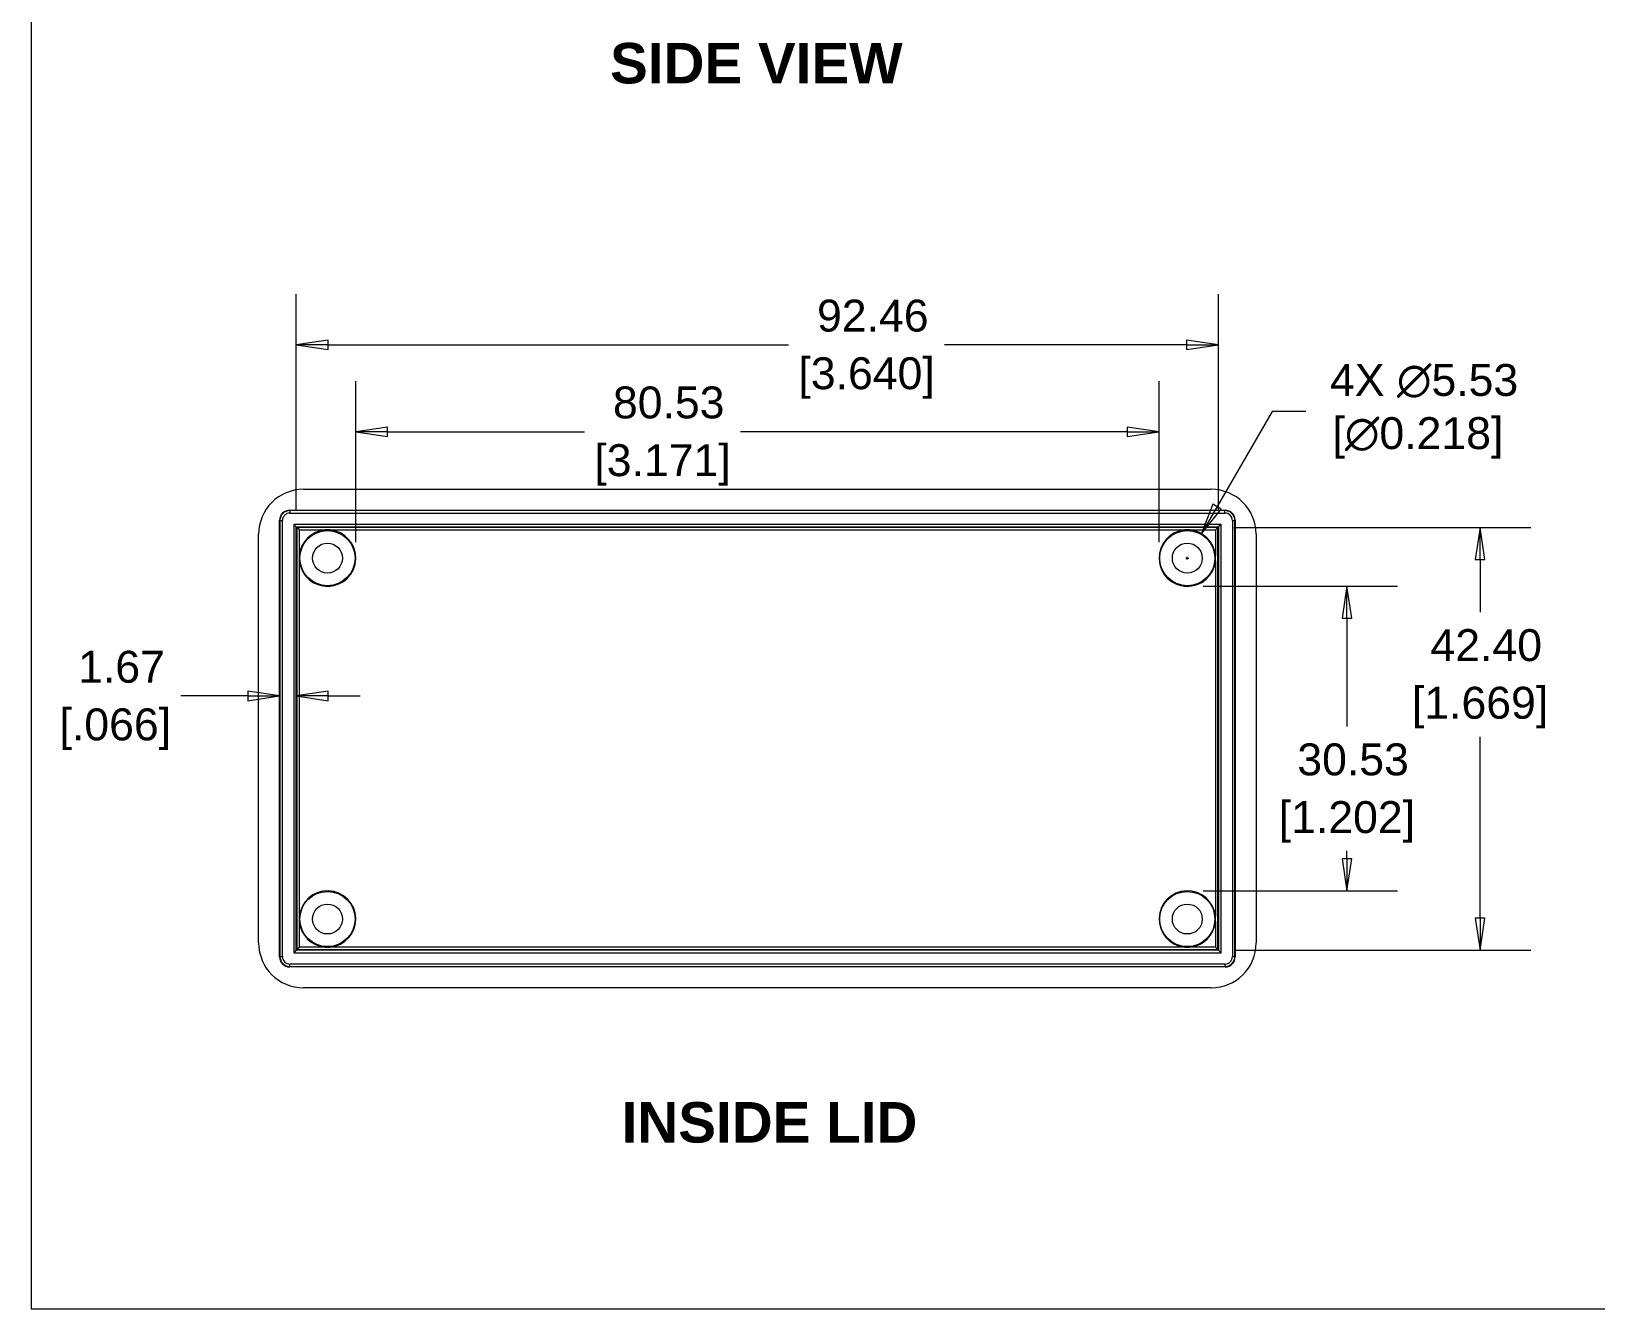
# Model space of a CAD drawing. Header units: millimetres. Extents: x 15 to 432, y 11 to 331.
# Drawn here: x 14.6 to 171.4, y 15.4 to 143.6 of the extents above; entities that cross this region are included whole.
import ezdxf

# ---------------------------------------------------------------- set-up
doc = ezdxf.new("R2010")
doc.units = ezdxf.units.MM
doc.header["$LTSCALE"] = 1.6
doc.layers.get('0').update_dxf_attribs({"lineweight": 25})
for name, color, linetype, lineweight in [('Dimension (ANSI)', 7, 'Continuous', 9), ('Sketch Geometry (ANSI)', 7, 'Continuous', 9), ('Symbol (ANSI)', 7, 'Continuous', 9), ('Visible (ANSI)', 7, 'Continuous', 9), ('Visible Narrow (ANSI)', 7, 'Continuous', 9)]:
    doc.layers.add(name, color=color, linetype=linetype, lineweight=lineweight)
doc.styles.add('Label Text (ANSI)', font='arialbd.ttf')
doc.styles.add('Note Text (ANSI)', font='arial.ttf')
doc.styles.add('Text Style20', font='arial.ttf')
doc.dimstyles.new('Default - mm (ANSI)', dxfattribs={"dimscale": 1.6, "dimtxt": 2, "dimasz": 2, "dimexe": 3.175, "dimexo": 1, "dimgap": 0.8, "dimtad": 0, "dimtih": 1, "dimtoh": 1, "dimrnd": 1e-08, "dimzin": 4, "dimdsep": 46, "dimtxsty": 'Note Text (ANSI)', "dimblk": 'Filled-1', "dimcen": 0.09, "dimdle": 10, "dimclrd": 256, "dimclre": 256, "dimclrt": 256, "dimadec": 1, "dimazin": 0, "dimtfac": 1.524, "dimtofl": 0, "dimtmove": 0, "dimatfit": 3, "dimfxl": 0, "dimtolj": 1, "dimtzin": 0, "dimlwd": -1, "dimlwe": -1, "dimarcsym": 0})

# ---------------------------------------------------------------- blocks, each defined once
blk = doc.blocks.new('Title Blocks HAMMOND')
at = {"layer": 'Sketch Geometry (ANSI)'}
for p, q in [((9.353, 206.727), (9.353, 9.64)), ((9.353, 9.64), (173.942, 9.64))]:
    blk.add_line(p, q, dxfattribs=at)
at = {"layer": 'Symbol (ANSI)'}
for tag, p, height, style in [('<TITLE>_001', (231.514, 16.349), 5, 'Text Style20'), ('REV:_DD.MM.YYYY_001', (248.641, 6.925), 2, 'Note Text (ANSI)')]:
    blk.add_attdef(tag, p, '', height=height, dxfattribs=dict(at, style=style))
blk = doc.blocks.new('Filled-1')
at = {"color": 0}
for p, q in [((0, 0), (-1, 0.15)), ((-1, 0.15), (-1, -0.15)), ((-1, 0), (0, 0)), ((-1, -0.15), (0, 0))]:
    blk.add_line(p, q, dxfattribs=at)
at = {"color": 0, "flags": 128}
blk.add_lwpolyline([(-1, -0.15), (0, 0), (-1, 0.15), (-1, -0.15)], dxfattribs=at)
at = {"color": 0}
blk.add_solid([(-1, -0.15), (0, 0), (-1, 0.15), (-1, -0.15)], dxfattribs=at)
blk = doc.blocks.new('*D9')
at = {"layer": 'Defpoints', "color": 0, "transparency": 16777216}
for p in [(133.59, 112.12), (41.13, 93.86), (133.59, 93.86)]:
    blk.add_point(p, dxfattribs=at)
at = {"layer": 'Dimension (ANSI)', "transparency": 16777216}
for p, q in [((41.13, 95.46), (41.13, 117.2)), ((133.59, 95.46), (133.59, 117.2)), ((44.33, 112.12), (90.49, 112.12)), ((130.39, 112.12), (106.13, 112.12))]:
    blk.add_line(p, q, dxfattribs=at)
at = {"layer": 'Dimension (ANSI)', "transparency": 16777216, "xscale": 3.2, "yscale": 3.2, "zscale": 3.2, "rotation": 180}
blk.add_blockref('Filled-1', (41.13, 112.12), dxfattribs=at)
at = {"layer": 'Dimension (ANSI)', "transparency": 16777216, "xscale": 3.2, "yscale": 3.2, "zscale": 3.2}
blk.add_blockref('Filled-1', (133.59, 112.12), dxfattribs=at)
at = {"layer": 'Dimension (ANSI)', "transparency": 16777216, "char_height": 3.2, "attachment_point": 5, "style": 'Note Text (ANSI)'}
for s, insert in [('\\A1; 92.46', (98.31, 115.03)), ('\\A1;[3.640]', (98.31, 108.79))]:
    blk.add_mtext(s, dxfattribs=dict(at, insert=insert))
blk = doc.blocks.new('*D10')
at = {"layer": 'Defpoints', "color": 0, "transparency": 16777216}
for p in [(130.46, 87.9), (130.46, 57.36), (146.46, 57.36)]:
    blk.add_point(p, dxfattribs=at)
at = {"layer": 'Dimension (ANSI)', "transparency": 16777216}
for p, q in [((132.06, 87.9), (151.54, 87.9)), ((146.46, 84.7), (146.46, 73.85)), ((146.46, 60.56), (146.46, 61.36)), ((132.06, 57.36), (151.54, 57.36))]:
    blk.add_line(p, q, dxfattribs=at)
at = {"layer": 'Dimension (ANSI)', "transparency": 16777216, "xscale": 3.2, "yscale": 3.2, "zscale": 3.2}
for p, rotation in [((146.46, 87.9), 90), ((146.46, 57.36), 270)]:
    blk.add_blockref('Filled-1', p, dxfattribs=dict(at, rotation=rotation))
at = {"layer": 'Dimension (ANSI)', "transparency": 16777216, "char_height": 3.2, "attachment_point": 5, "style": 'Note Text (ANSI)'}
for s, insert in [('\\A1; 30.53', (146.46, 70.52)), ('\\A1;[1.202]', (146.46, 64.27))]:
    blk.add_mtext(s, dxfattribs=dict(at, insert=insert))
blk = doc.blocks.new('*D11')
at = {"layer": 'Defpoints', "color": 0, "transparency": 16777216}
for p in [(127.63, 103.4), (47.09, 90.73), (127.63, 90.73)]:
    blk.add_point(p, dxfattribs=at)
at = {"layer": 'Dimension (ANSI)', "transparency": 16777216}
for p, q in [((47.09, 92.33), (47.09, 108.48)), ((127.63, 92.33), (127.63, 108.48)), ((50.29, 103.4), (70.03, 103.4)), ((124.43, 103.4), (85.67, 103.4))]:
    blk.add_line(p, q, dxfattribs=at)
at = {"layer": 'Dimension (ANSI)', "transparency": 16777216, "xscale": 3.2, "yscale": 3.2, "zscale": 3.2, "rotation": 180}
blk.add_blockref('Filled-1', (47.09, 103.4), dxfattribs=at)
at = {"layer": 'Dimension (ANSI)', "transparency": 16777216, "xscale": 3.2, "yscale": 3.2, "zscale": 3.2}
blk.add_blockref('Filled-1', (127.63, 103.4), dxfattribs=at)
at = {"layer": 'Dimension (ANSI)', "transparency": 16777216, "char_height": 3.2, "attachment_point": 5, "style": 'Note Text (ANSI)'}
for s, insert in [('\\A1; 80.53', (77.85, 106.32)), ('\\A1;[3.171]', (77.85, 100.07))]:
    blk.add_mtext(s, dxfattribs=dict(at, insert=insert))
blk = doc.blocks.new('*D12')
at = {"layer": 'Defpoints', "color": 0, "transparency": 16777216}
for p in [(133.53, 93.8), (133.59, 51.4), (159.81, 51.4)]:
    blk.add_point(p, dxfattribs=at)
at = {"layer": 'Dimension (ANSI)', "transparency": 16777216}
for p, q in [((135.13, 93.8), (164.89, 93.8)), ((159.81, 90.6), (159.81, 85.31)), ((159.81, 54.6), (159.81, 72.82)), ((135.19, 51.4), (164.89, 51.4))]:
    blk.add_line(p, q, dxfattribs=at)
at = {"layer": 'Dimension (ANSI)', "transparency": 16777216, "xscale": 3.2, "yscale": 3.2, "zscale": 3.2}
for p, rotation in [((159.81, 93.8), 90), ((159.81, 51.4), 270)]:
    blk.add_blockref('Filled-1', p, dxfattribs=dict(at, rotation=rotation))
at = {"layer": 'Dimension (ANSI)', "transparency": 16777216, "char_height": 3.2, "attachment_point": 5, "style": 'Note Text (ANSI)'}
for s, insert in [('\\A1; 42.40', (159.81, 81.98)), ('\\A1;[1.669]', (159.81, 75.74))]:
    blk.add_mtext(s, dxfattribs=dict(at, insert=insert))
blk = doc.blocks.new('*D13')
at = {"layer": 'Defpoints', "color": 0, "transparency": 16777216}
for p in [(39.46, 94.53), (41.13, 93.86), (41.13, 76.9)]:
    blk.add_point(p, dxfattribs=at)
at = {"layer": 'Dimension (ANSI)', "transparency": 16777216}
for p, q in [((36.26, 76.9), (29.56, 76.9)), ((44.33, 76.9), (47.53, 76.9))]:
    blk.add_line(p, q, dxfattribs=at)
at = {"layer": 'Dimension (ANSI)', "transparency": 16777216, "xscale": 3.2, "yscale": 3.2, "zscale": 3.2}
blk.add_blockref('Filled-1', (39.46, 76.9), dxfattribs=at)
at = {"layer": 'Dimension (ANSI)', "transparency": 16777216, "xscale": 3.2, "yscale": 3.2, "zscale": 3.2, "rotation": 180}
blk.add_blockref('Filled-1', (41.13, 76.9), dxfattribs=at)
at = {"layer": 'Dimension (ANSI)', "transparency": 16777216, "char_height": 3.2, "attachment_point": 5, "style": 'Note Text (ANSI)'}
for s, insert in [('\\A1; 1.67', (22.99, 79.81)), ('\\A1;[.066]', (22.99, 73.57))]:
    blk.add_mtext(s, dxfattribs=dict(at, insert=insert))
blk = doc.blocks.new('*D24')
at = {"layer": 'Defpoints', "color": 0, "transparency": 16777216}
for p in [(131.84, 93.12), (129.08, 88.33)]:
    blk.add_point(p, dxfattribs=at)
at = {"layer": 'Dimension (ANSI)', "transparency": 16777216}
for p, q in [((138.96, 105.45), (133.44, 95.9)), ((142.33, 105.45), (138.96, 105.45)), ((130.32, 90.73), (130.61, 90.73)), ((130.46, 90.59), (130.46, 90.87))]:
    blk.add_line(p, q, dxfattribs=at)
at = {"layer": 'Dimension (ANSI)', "transparency": 16777216, "xscale": 3.2, "yscale": 3.2, "zscale": 3.2, "rotation": 239.9999999999885}
blk.add_blockref('Filled-1', (131.84, 93.12), dxfattribs=at)
at = {"layer": 'Dimension (ANSI)', "transparency": 16777216, "insert": (153.58, 105.45), "char_height": 3.2, "attachment_point": 5, "style": 'Note Text (ANSI)'}
blk.add_mtext('\\A1; 4X ∅5.53\\P[∅0.218]', dxfattribs=at)

msp = doc.modelspace()

# ---------------------------------------------------------------- linework, layer by layer
at = {"layer": 'Visible (ANSI)'}
for p, q in [((41.861, 97.63), (132.862, 97.63)), ((39.461, 50.729), (39.461, 94.53)), ((40.461, 95.53), (134.262, 95.53)), ((40.881, 94.11), (41.131, 93.86)), ((133.842, 94.11), (133.592, 93.86)), ((135.261, 94.53), (135.261, 50.729)), ((37.361, 52.129), (37.361, 93.13)), ((41.19, 93.801), (41.131, 93.86)), ((41.44, 93.551), (41.19, 93.801)), ((133.283, 93.551), (133.533, 93.801)), ((133.533, 93.801), (133.592, 93.86)), ((137.361, 93.13), (137.361, 52.129)), ((41.131, 51.399), (40.881, 51.149)), ((41.131, 51.399), (41.19, 51.458)), ((41.44, 51.708), (41.19, 51.458)), ((133.283, 51.708), (133.533, 51.458)), ((133.533, 51.458), (133.592, 51.399)), ((133.842, 51.149), (133.592, 51.399)), ((134.262, 49.73), (40.461, 49.73)), ((132.862, 47.63), (41.861, 47.63))]:
    msp.add_line(p, q, dxfattribs=at)
for centre, radius in [((44.261, 90.73), 2.765), ((130.461, 90.73), 2.765), ((44.261, 90.73), 1.5), ((130.461, 90.73), 1.5), ((44.261, 54.53), 2.765), ((130.461, 54.53), 2.765), ((44.261, 54.53), 1.5), ((130.461, 54.53), 1.5)]:
    msp.add_circle(centre, radius, dxfattribs=at)
for centre, start, end in [((44.261, 90.73), 95.27607, 174.72393), ((44.261, 90.73), 185.27607, 84.72393), ((130.461, 90.73), 95.27607, 354.72393), ((130.461, 90.73), 5.27607, 84.72393), ((44.261, 54.53), 275.27607, 174.72393), ((130.461, 54.53), 5.27607, 264.72393), ((44.261, 54.53), 185.27607, 264.72393), ((130.461, 54.53), 275.27607, 354.72393)]:
    msp.add_arc(centre, 2.833, start, end, dxfattribs=at)
for centre, major_axis in [((41.862, 93.129), (-3.183, 3.183)), ((132.861, 93.129), (3.183, 3.183)), ((40.462, 94.529), (-0.707, 0.707)), ((134.261, 94.529), (0.707, 0.707)), ((41.862, 52.13), (-3.183, -3.183)), ((132.861, 52.13), (3.183, -3.183)), ((40.462, 50.73), (-0.707, -0.707)), ((134.261, 50.73), (0.707, -0.707))]:
    msp.add_ellipse(centre, major_axis=major_axis, ratio=0.9996955, start_param=5.4979394, end_param=7.0684312, dxfattribs=at)
for points, knots in [([(44.522, 93.551), (44.495, 93.553), (44.467, 93.555), (44.335, 93.564), (44.228, 93.565), (44.081, 93.557), (44.041, 93.554), (44.001, 93.551)], [0.640630494, 0.640630494, 0.640630494, 0.640630494, 0.649038072, 0.649038072, 0.681116124, 0.681116124, 0.69321894, 0.69321894, 0.69321894, 0.69321894]), ([(130.722, 93.551), (130.695, 93.553), (130.667, 93.555), (130.535, 93.564), (130.428, 93.565), (130.281, 93.557), (130.241, 93.554), (130.201, 93.551)], [0.640630494, 0.640630494, 0.640630494, 0.640630494, 0.649038072, 0.649038072, 0.681116124, 0.681116124, 0.69321894, 0.69321894, 0.69321894, 0.69321894]), ([(41.44, 90.99), (41.438, 90.963), (41.436, 90.935), (41.427, 90.803), (41.426, 90.697), (41.434, 90.549), (41.437, 90.509), (41.44, 90.469)], [0.640630494, 0.640630494, 0.640630494, 0.640630494, 0.649038072, 0.649038072, 0.681116124, 0.681116124, 0.69321894, 0.69321894, 0.69321894, 0.69321894]), ([(133.283, 90.469), (133.292, 90.575), (133.296, 90.682), (133.292, 90.857), (133.289, 90.924), (133.283, 90.99)], [0.673087756, 0.673087756, 0.673087756, 0.673087756, 0.704885491, 0.704885491, 0.724136154, 0.724136154, 0.724136154, 0.724136154]), ([(41.44, 54.79), (41.438, 54.763), (41.436, 54.735), (41.427, 54.603), (41.426, 54.497), (41.434, 54.349), (41.437, 54.309), (41.44, 54.269)], [0.640630494, 0.640630494, 0.640630494, 0.640630494, 0.649038072, 0.649038072, 0.681116124, 0.681116124, 0.69321894, 0.69321894, 0.69321894, 0.69321894]), ([(133.283, 54.269), (133.292, 54.375), (133.296, 54.482), (133.292, 54.657), (133.289, 54.724), (133.283, 54.79)], [0.673087756, 0.673087756, 0.673087756, 0.673087756, 0.704885491, 0.704885491, 0.724136154, 0.724136154, 0.724136154, 0.724136154]), ([(44.001, 51.708), (44.028, 51.706), (44.056, 51.704), (44.188, 51.695), (44.294, 51.695), (44.441, 51.702), (44.482, 51.705), (44.522, 51.708)], [0.640630494, 0.640630494, 0.640630494, 0.640630494, 0.649038072, 0.649038072, 0.681116124, 0.681116124, 0.69321894, 0.69321894, 0.69321894, 0.69321894]), ([(130.201, 51.708), (130.228, 51.706), (130.256, 51.704), (130.388, 51.695), (130.494, 51.695), (130.641, 51.702), (130.682, 51.705), (130.722, 51.708)], [0.640630494, 0.640630494, 0.640630494, 0.640630494, 0.649038072, 0.649038072, 0.681116124, 0.681116124, 0.69321894, 0.69321894, 0.69321894, 0.69321894])]:
    msp.add_open_spline(points, degree=3, knots=knots, dxfattribs=at)
at = {"layer": 'Visible Narrow (ANSI)'}
for p, q in [((39.461, 94.53), (39.492, 94.499)), ((39.492, 94.499), (39.742, 94.499)), ((39.492, 94.499), (39.492, 50.76)), ((39.742, 50.76), (39.742, 94.499)), ((40.492, 95.499), (40.461, 95.53)), ((40.492, 95.499), (40.492, 95.249)), ((134.231, 95.499), (40.492, 95.499)), ((40.492, 95.249), (134.231, 95.249)), ((40.881, 94.11), (40.881, 51.149)), ((133.842, 94.11), (40.881, 94.11)), ((133.842, 51.149), (133.842, 94.11)), ((134.262, 95.53), (134.231, 95.499)), ((134.231, 95.249), (134.231, 95.499)), ((134.981, 94.499), (134.981, 50.76)), ((134.981, 94.499), (135.231, 94.499)), ((135.231, 94.499), (135.261, 94.53)), ((135.231, 50.76), (135.231, 94.499)), ((41.131, 51.399), (41.131, 93.86)), ((41.131, 93.86), (133.592, 93.86)), ((41.19, 93.801), (41.19, 51.458)), ((133.533, 93.801), (41.19, 93.801)), ((41.44, 90.99), (41.44, 93.551)), ((41.44, 93.551), (44.001, 93.551)), ((44.522, 93.551), (130.201, 93.551)), ((130.722, 93.551), (133.283, 93.551)), ((133.283, 93.551), (133.283, 90.99)), ((133.533, 51.458), (133.533, 93.801)), ((133.592, 93.86), (133.592, 51.399)), ((41.44, 54.79), (41.44, 90.469)), ((133.283, 90.469), (133.283, 54.79)), ((41.44, 51.708), (41.44, 54.269)), ((133.283, 54.269), (133.283, 51.708)), ((39.492, 50.76), (39.461, 50.729)), ((39.492, 50.76), (39.742, 50.76)), ((40.881, 51.149), (133.842, 51.149)), ((133.592, 51.399), (41.131, 51.399)), ((41.19, 51.458), (133.533, 51.458)), ((44.001, 51.708), (41.44, 51.708)), ((130.201, 51.708), (44.522, 51.708)), ((133.283, 51.708), (130.722, 51.708)), ((134.981, 50.76), (135.231, 50.76)), ((135.261, 50.729), (135.231, 50.76)), ((40.461, 49.73), (40.492, 49.76)), ((134.231, 50.01), (40.492, 50.01)), ((40.492, 49.76), (40.492, 50.01)), ((40.492, 49.76), (134.231, 49.76)), ((134.231, 50.01), (134.231, 49.76)), ((134.231, 49.76), (134.262, 49.73))]:
    msp.add_line(p, q, dxfattribs=at)
for centre, major_axis, ratio in [((40.492, 94.499), (-0.707, 0.707), 0.9998477), ((40.492, 94.499), (-0.53, 0.53), 0.9996955), ((134.231, 94.499), (0.707, 0.707), 0.9998477), ((134.231, 94.499), (0.53, 0.53), 0.9996955), ((40.492, 50.76), (-0.707, -0.707), 0.9998477), ((40.492, 50.76), (-0.53, -0.53), 0.9996955), ((134.231, 50.76), (0.53, -0.53), 0.9996955), ((134.231, 50.76), (0.707, -0.707), 0.9998477)]:
    msp.add_ellipse(centre, major_axis=major_axis, ratio=ratio, start_param=5.4979394, end_param=7.0684312, dxfattribs=at)

# ---------------------------------------------------------------- block references
at = {"xscale": 1.6, "yscale": 1.6, "zscale": 1.6}
msp.add_blockref('Title Blocks HAMMOND', (-0.398, 0.02), dxfattribs=at)

# ---------------------------------------------------------------- texts
at = {"layer": 'Symbol (ANSI)', "char_height": 4.064, "attachment_point": 7, "style": 'Label Text (ANSI)'}
for s, insert in [('SIDE VIEW', (72.589, 138.283)), ('INSIDE LID', (73.751, 32.048))]:
    msp.add_mtext(s, dxfattribs=dict(at, insert=insert))

# ---------------------------------------------------------------- dimensions: what is measured, and where the dimension line sits
at = {"layer": 'Dimension (ANSI)'}
for base, p1, p2, angle, text, override, picture, middle in [((133.592, 112.119), (41.131, 93.86), (133.592, 93.86), 180, ' <>\\X[3.640]', {"dimgap": 0.8, "dimtih": 0, "dimtoh": 0, "dimdec": 2, "dimpost": '\\X', "dimtol": 0, "dimlim": 0, "dimtp": 0, "dimtm": 0, "dimtdec": 2, "dimatfit": 1}, '*D9', (98.31, 112.119)), ((127.628, 103.402), (47.095, 90.73), (127.628, 90.73), 180, ' <>\\X[3.171]', {"dimgap": 0.8, "dimtih": 0, "dimtoh": 0, "dimdec": 2, "dimpost": '\\X', "dimtol": 0, "dimlim": 0, "dimtp": 0, "dimtm": 0, "dimtdec": 2, "dimatfit": 1}, '*D11', (77.849, 103.402)), ((41.131, 76.9), (39.461, 94.53), (41.131, 93.86), 180, ' <>\\X[.066]', {"dimgap": 0.8, "dimtih": 0, "dimtoh": 0, "dimdec": 2, "dimpost": '\\X', "dimse1": 1, "dimse2": 1, "dimtol": 0, "dimlim": 0, "dimtp": 0, "dimtm": 0, "dimtdec": 2, "dimatfit": 1}, '*D13', (22.987, 76.9)), ((159.812, 51.399), (133.533, 93.801), (133.592, 51.399), 90, ' <>\\X[1.669]', {"dimgap": 0.8, "dimdec": 2, "dimpost": '\\X', "dimtol": 0, "dimlim": 0, "dimtp": 0, "dimtm": 0, "dimtdec": 2, "dimatfit": 1}, '*D12', (159.812, 79.067)), ((146.461, 57.363), (130.461, 87.896), (130.461, 57.363), 90, ' <>\\X[1.202]', {"dimgap": 0.8, "dimdec": 2, "dimpost": '\\X', "dimtol": 0, "dimlim": 0, "dimtp": 0, "dimtm": 0, "dimtdec": 2, "dimatfit": 1}, '*D10', (146.461, 67.606))]:
    dim = msp.add_linear_dim(base=base, p1=p1, p2=p2, angle=angle, text=text, dimstyle='Default - mm (ANSI)', override=override, dxfattribs=at)
    dim.commit()
    dim.dimension.update_dxf_attribs({"geometry": picture, "text_midpoint": middle, "dimtype": 160})
dim = msp.add_diameter_dim_2p(p1=(129.079, 88.335), p2=(131.844, 93.124), text=' 4X <>\\X[∅0.218]', dimstyle='Default - mm (ANSI)', override={"dimgap": 0.8, "dimdec": 2, "dimlfac": 1, "dimpost": '\\X', "dimtol": 0, "dimlim": 0, "dimtp": 0, "dimtm": 0, "dimtdec": 2}, dxfattribs=at)
dim.commit()
dim.dimension.update_dxf_attribs({"geometry": '*D24', "text_midpoint": (153.577, 105.45), "dimtype": 163})

doc.saveas('drawing.dxf')
